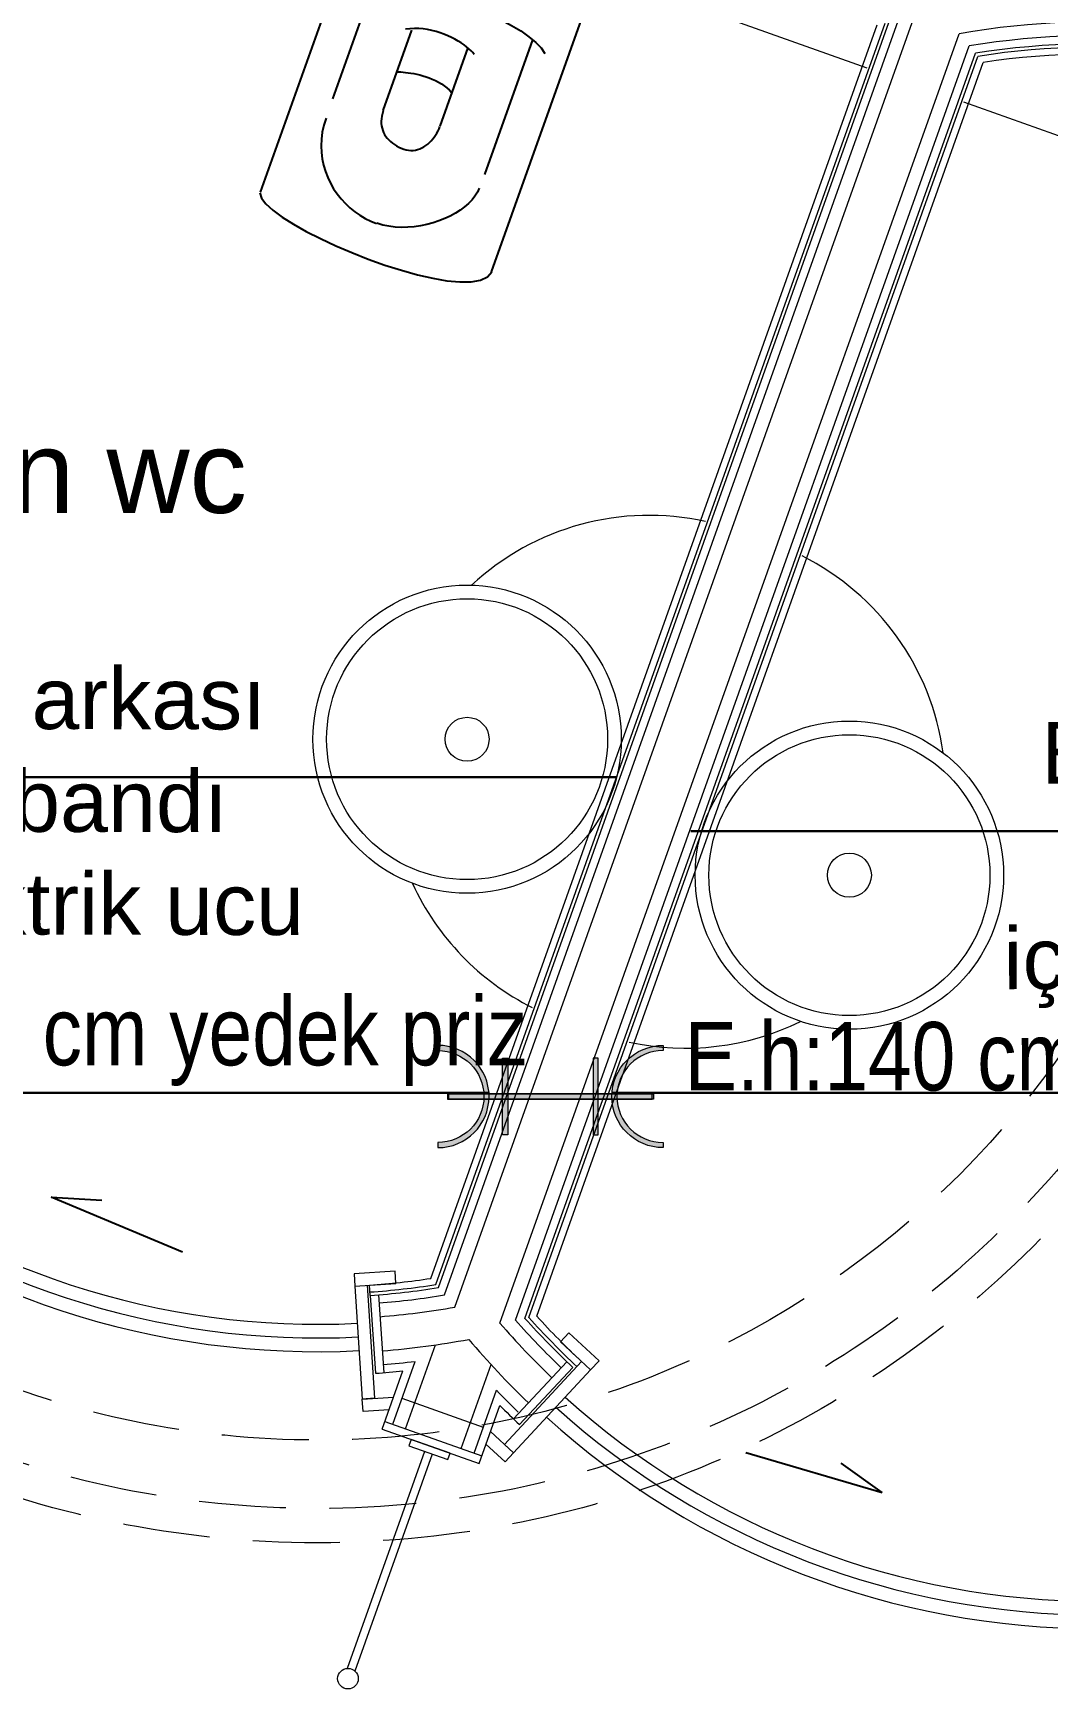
# Model space of a CAD drawing. Header units: millimetres. Extents: x 54215 to 67697, y 23496 to 56611.
# Drawn here: x 61148.6 to 61296.7, y 47270.8 to 47512.5 of the extents above; entities that cross this region are included whole.
import ezdxf

# ---------------------------------------------------------------- set-up
doc = ezdxf.new("R2010")
doc.units = ezdxf.units.MM
doc.linetypes.add('DASHED', pattern=[19.049999999999997, 12.7, -6.349999999999998])
doc.layers.add('0 rölöve', color=7, linetype='Continuous', true_color=0xf1380e)
for name, color, linetype, lineweight in [('alçıpankesit', 220, 'Continuous', 20), ('b_görünüş', 44, 'Continuous', 25), ('no3_ahsap gorunus on ince', 32, 'Continuous', 13), ('no3_duvar kaplama', 8, 'Continuous', 0), ('no3_elektrik işaretleri', 10, 'Continuous', 0), ('no3_kutu profil gorunus', 8, 'Continuous', 0), ('no3_kutuprofil kesit', 74, 'Continuous', 18), ('no3_mermer gorunus arka', 41, 'Continuous', 13), ('no3_tefriş arka ince', 65, 'Continuous', 13), ('t_elektrik', 1, 'Continuous', 30), ('t_yazı', 154, 'Continuous', 25)]:
    doc.layers.add(name, color=color, linetype=linetype, lineweight=lineweight)
doc.layers.add('no3_ahsap kesit on', color=7, linetype='Continuous', lineweight=20, true_color=0xfca103)
doc.layers.add('no3_alçıpan kesit', color=7, linetype='Continuous', lineweight=20, true_color=0xf5003d)
doc.styles.add('1.50', font='ARIALN.TTF', dxfattribs={"height": 10})
doc.styles.get("Standard").update_dxf_attribs({"font": 'arial.ttf'})

# ---------------------------------------------------------------- blocks, each defined once
blk = doc.blocks.new('klozet')
at = {"layer": 'b_görünüş'}
for p, q in [((-23024.08433224048, -1604.777512098562), (-23024.08433224048, -1637.999338028512)), ((-23021.08433224049, -1604.777512098562), (-23024.08433224048, -1604.777512098562)), ((-22977.67736730875, -1603.333382477958), (-23021.07180228426, -1603.333382477958)), ((-23021.0466717102, -1603.325951029481), (-23021.0466717102, -1639.06276437488)), ((-22976.76216292336, -1603.658225727494), (-22977.67736730875, -1603.2884160192)), ((-22975.96598773687, -1604.465359504712), (-22976.76216292336, -1603.658225727494)), ((-22975.28449666355, -1605.66188884149), (-22975.96598773687, -1604.465359504712)), ((-23011.38657895315, -1608.47520499062), (-23010.8800441414, -1607.465154188593)), ((-23010.8800441414, -1607.465154188593), (-23010.31084404727, -1606.691903463996)), ((-22974.71347003698, -1607.199636302268), (-22975.28449666355, -1605.66188884149)), ((-22974.24881421403, -1609.030676296746), (-22974.71347003698, -1607.199636302268)), ((-23012.21361273394, -1611.096435172527), (-23011.83095841385, -1609.694847220269)), ((-23011.83095841385, -1609.694847220269), (-23011.38657895315, -1608.47520499062)), ((-22990.7406335596, -1609.00983011192), (-23011.56203860327, -1609.00983011192)), ((-22988.53839880853, -1609.131945874872), (-22987.91163657002, -1609.178612339499)), ((-22987.91163657002, -1609.178612339499), (-22987.26635816835, -1609.315213332164)), ((-22987.26635816835, -1609.315213332164), (-22986.60804289889, -1609.536897761454)), ((-22986.60804289889, -1609.536897761454), (-22985.94217096292, -1609.838690827791)), ((-22985.94217096292, -1609.838690827791), (-22985.27409382069, -1610.215491708305)), ((-22973.88624621468, -1611.106890173393), (-22974.24881421403, -1609.030676296746)), ((-23015.69429206109, -1612.079036149188), (-23019.174246553, -1612.079036149188)), ((-23018.54409225471, -1611.882219678335), (-23018.56185358668, -1612.085136803799)), ((-23018.56185358668, -1612.085136803799), (-23018.56185358668, -1612.085136803799)), ((-23018.56185358668, -1612.085136803799), (-23018.56185358668, -1612.085136803799)), ((-23018.56185358668, -1612.085136803799), (-23018.54409225471, -1612.288053124003)), ((-23018.49138281226, -1611.685473869103), (-23018.54409225471, -1611.882219678335)), ((-23018.54409225471, -1612.288053124003), (-23018.49138281226, -1612.484798228632)), ((-23018.40522425203, -1611.500758049891), (-23018.49138281226, -1611.685473869103)), ((-23018.28833815365, -1611.333865064432), (-23018.40522425203, -1611.500758049891)), ((-23018.14437093862, -1611.189896238881), (-23018.28833815365, -1611.333865064432)), ((-23017.97747865776, -1611.073007926034), (-23018.14437093862, -1611.189896238881)), ((-23017.7928220252, -1610.986916202429), (-23017.97747865776, -1611.073007926034)), ((-23017.59601632471, -1610.934139923351), (-23017.7928220252, -1610.986916202429)), ((-23017.39315909051, -1610.916380101244), (-23017.59601632471, -1610.934139923351)), ((-23017.19024659529, -1610.934139923351), (-23017.39315909051, -1610.916380101244)), ((-23017.32774152793, -1613.854523728531), (-23017.32774152793, -1610.445586783011)), ((-23016.99343777441, -1610.986916202429), (-23017.19024659529, -1610.934139923351)), ((-23016.80878416159, -1611.073007926034), (-23016.99343777441, -1610.986916202429)), ((-23016.64182433949, -1611.189896238881), (-23016.80878416159, -1611.073007926034)), ((-23016.49785712446, -1611.333865064432), (-23016.64182433949, -1611.189896238881)), ((-23016.38097102609, -1611.500758049891), (-23016.49785712446, -1611.333865064432)), ((-23016.29487698736, -1611.685473869103), (-23016.38097102609, -1611.500758049891)), ((-23016.24216452518, -1611.882219678335), (-23016.29487698736, -1611.685473869103)), ((-23016.29487698736, -1612.484798228632), (-23016.24216452518, -1612.288053124003)), ((-23016.22440319321, -1612.085136803799), (-23016.24216452518, -1611.882219678335)), ((-23016.24216452518, -1612.288053124003), (-23016.22440319321, -1612.085136803799)), ((-23012.53499326207, -1612.652698091864), (-23012.21361273394, -1611.096435172527)), ((-22985.27409382069, -1610.215491708305), (-22984.60948131237, -1610.662387004544)), ((-22984.60948131237, -1610.662387004544), (-22983.95368530082, -1611.174466438437)), ((-22983.95368530082, -1611.174466438437), (-22983.31224859635, -1611.746626972649)), ((-22983.31224859635, -1611.746626972649), (-22982.69058708006, -1612.374018924975)), ((-22982.69058708006, -1612.374018924975), (-22982.09430637257, -1613.05160528945)), ((-22973.62154778171, -1613.38035365046), (-22973.88624621468, -1611.106890173393)), ((-23018.49138281226, -1612.484798228632), (-23018.40522425203, -1612.669514752446)), ((-23018.40522425203, -1612.669514752446), (-23018.28833815365, -1612.836407033302)), ((-23018.28833815365, -1612.836407033302), (-23018.14437093862, -1612.980377368717)), ((-23018.14437093862, -1612.980377368717), (-23017.97747865776, -1613.097264976962)), ((-23017.97747865776, -1613.097264976962), (-23017.7928220252, -1613.183355895305)), ((-23017.7928220252, -1613.183355895305), (-23017.59601632471, -1613.236132979644)), ((-23017.59601632471, -1613.236132979644), (-23017.39315909051, -1613.253892701093)), ((-23017.39315909051, -1613.253892701093), (-23017.19024659529, -1613.236132979644)), ((-23017.19024659529, -1613.236132979644), (-23016.99343777441, -1613.183355895305)), ((-23016.99343777441, -1613.183355895305), (-23016.80878416159, -1613.097264976962)), ((-23016.80878416159, -1613.097264976962), (-23016.64182433949, -1612.980377368717)), ((-23016.64182433949, -1612.980377368717), (-23016.49785712446, -1612.836407033302)), ((-23016.49785712446, -1612.836407033302), (-23016.38097102609, -1612.669514752446)), ((-23016.38097102609, -1612.669514752446), (-23016.29487698736, -1612.484798228632)), ((-23012.9958715067, -1616.119667856608), (-23012.79560076967, -1614.336242722476)), ((-23012.79560076967, -1614.336242722476), (-23012.53499326207, -1612.652698091864)), ((-22982.09430637257, -1613.05160528945), (-22981.5287587394, -1613.774410461236)), ((-22981.5287587394, -1613.774410461236), (-22980.99948689018, -1614.537522652401)), ((-22980.99948689018, -1614.537522652401), (-22980.51190680666, -1615.335837819032)), ((-22973.45062376214, -1615.802885870028), (-22973.62154778171, -1613.38035365046)), ((-23013.13618938116, -1617.975522058376), (-23012.9958715067, -1616.119667856608)), ((-23007.05850271612, -1616.97170628883), (-23007.22426451169, -1617.351907684372)), ((-23006.8853777179, -1616.633069830445), (-23007.05850271612, -1616.97170628883)), ((-23006.70708274507, -1616.339338731667), (-23006.8853777179, -1616.633069830445)), ((-22980.51190680666, -1615.335837819032), (-22980.0716236062, -1616.164510405885)), ((-22980.0716236062, -1616.164510405885), (-22979.68399056086, -1617.018562392339)), ((-22979.68399056086, -1617.018562392339), (-22979.35461258669, -1617.892893056183)), ((-22973.3691293722, -1618.326627071859), (-22973.45062376214, -1615.802885870028)), ((-23013.2170521448, -1619.876403012792), (-23013.13618938116, -1617.975522058376)), ((-23007.77028769472, -1619.224008724162), (-23007.86664467965, -1619.763671656684)), ((-23007.65572698776, -1618.709725191238), (-23007.77028769472, -1619.224008724162)), ((-23007.52504848579, -1618.224097260831), (-23007.65572698776, -1618.709725191238)), ((-23007.38057747957, -1617.770463845527), (-23007.52504848579, -1618.224097260831)), ((-23007.22426451169, -1617.351907684372), (-23007.38057747957, -1617.770463845527)), ((-23007.35777833638, -1617.553060081142), (-22995.14529199603, -1617.553060081142)), ((-23001.14897530888, -1619.91255227017), (-23001.05362590633, -1619.420501077607)), ((-23001.05362590633, -1619.420501077607), (-23000.92842438461, -1618.934495278644)), ((-23000.92842438461, -1618.934495278644), (-23000.77097801237, -1618.457308694214)), ((-23000.77097801237, -1618.457308694214), (-23000.57914560159, -1617.99170598541)), ((-23000.57914560159, -1617.99170598541), (-23000.35053411896, -1617.540591526046)), ((-22994.75501346817, -1617.551046426255), (-22995.09509677862, -1617.540591526046)), ((-22994.41190741061, -1617.582283895699), (-22994.75501346817, -1617.551046426255)), ((-22994.06791677422, -1617.63405178714), (-22994.41190741061, -1617.582283895699)), ((-22993.72531299798, -1617.705973943202), (-22994.06791677422, -1617.63405178714)), ((-22993.38636460175, -1617.797922931389), (-22993.72531299798, -1617.705973943202)), ((-22993.05320673413, -1617.909519272624), (-22993.38636460175, -1617.797922931389)), ((-22992.72804782242, -1618.040641674522), (-22993.05320673413, -1617.909519272624)), ((-22992.41321798895, -1618.190844727292), (-22992.72804782242, -1618.040641674522)), ((-22992.1107952088, -1618.360070049539), (-22992.41321798895, -1618.190844727292)), ((-22991.82298287639, -1618.547870721605), (-22992.1107952088, -1618.360070049539)), ((-22991.55217603817, -1618.754062439463), (-22991.82298287639, -1618.547870721605)), ((-22991.30045075675, -1618.978456168178), (-22991.55217603817, -1618.754062439463)), ((-22991.07001153378, -1619.220732621904), (-22991.30045075675, -1618.978456168178)), ((-22990.86312719111, -1619.480519971542), (-22991.07001153378, -1619.220732621904)), ((-22990.6820008212, -1619.757689274731), (-22990.86312719111, -1619.480519971542)), ((-22979.35461258669, -1617.892893056183), (-22979.08884305641, -1618.782717941322)), ((-22979.08884305641, -1618.782717941322), (-22978.89222397507, -1619.68287039483)), ((-22973.37290805775, -1620.903395693429), (-22973.3691293722, -1618.326627071859)), ((-23013.23884370562, -1621.79492088641), (-23013.2170521448, -1619.876403012792)), ((-23013.20218763732, -1623.70373798641), (-23013.23884370562, -1621.79492088641)), ((-23008.02446892044, -1621.503266454166), (-23008.02604169513, -1622.112457100238)), ((-23007.99587643023, -1620.90654436319), (-23008.02446892044, -1621.503266454166)), ((-23007.9425955547, -1620.325629840557), (-23007.99587643023, -1620.90654436319)), ((-23007.86664467965, -1619.763671656684), (-23007.9425955547, -1620.325629840557)), ((-23001.278647839, -1621.396517379356), (-23001.25918780971, -1620.903395693429)), ((-23001.27738841136, -1621.884475432083), (-23001.278647839, -1621.396517379356)), ((-23001.25767653681, -1622.36430840495), (-23001.27738841136, -1621.884475432083)), ((-23001.25918780971, -1620.903395693429), (-23001.21674131347, -1620.407753642357)), ((-23001.21674131347, -1620.407753642357), (-23001.14897530888, -1619.91255227017)), ((-22990.52883652308, -1620.051925573904), (-22990.6820008212, -1619.757689274731)), ((-22990.40583990565, -1620.363040136097), (-22990.52883652308, -1620.051925573904)), ((-22990.31527636839, -1620.690653381577), (-22990.40583990565, -1620.363040136097)), ((-22990.25928850856, -1621.034579597109), (-22990.31527636839, -1620.690653381577)), ((-22990.28359811941, -1622.183056817014), (-22990.25103831133, -1621.794541507991)), ((-22990.24014333618, -1621.394502315261), (-22990.25928850856, -1621.034579597109)), ((-22990.25103831133, -1621.794541507991), (-22990.24014333618, -1621.394502315261)), ((-22978.89222397507, -1619.68287039483), (-22978.77017142508, -1620.588502848312)), ((-22978.77017142508, -1620.588502848312), (-22978.7282907251, -1621.494637683775)), ((-22978.71361676242, -1622.398884786982), (-22978.67822273887, -1621.494637683775)), ((-22973.45780336535, -1623.485265137869), (-22973.37290805775, -1620.903395693429)), ((-23013.10734494503, -1625.575336744875), (-23013.20218763732, -1623.70373798641)), ((-23008.02604169513, -1622.112457100238), (-23007.99852432853, -1622.731033663018)), ((-23007.99852432853, -1622.731033663018), (-23007.93963742974, -1623.355654008877)), ((-23007.93963742974, -1623.355654008877), (-23007.84731067366, -1623.983172689096)), ((-23007.84731067366, -1623.983172689096), (-23007.71927382922, -1624.610250589771)), ((-23001.22184213635, -1622.833247107272), (-23001.25767653681, -1622.36430840495)), ((-23001.17215071011, -1623.288519328637), (-23001.22184213635, -1622.833247107272)), ((-23001.11093691004, -1623.727228244548), (-23001.17215071011, -1623.288519328637)), ((-23001.04040171478, -1624.146664454925), (-23001.11093691004, -1623.727228244548)), ((-23000.96281042316, -1624.543871545984), (-23001.04040171478, -1624.146664454925)), ((-22991.11283670383, -1624.499030506571), (-22990.93045161089, -1624.218208843089)), ((-22990.93045161089, -1624.218208843089), (-22990.76928906146, -1623.919188087822)), ((-22990.76928906146, -1623.919188087822), (-22990.62935056541, -1623.602720958153)), ((-22990.62935056541, -1623.602720958153), (-22990.51076194472, -1623.269877947444)), ((-22990.51076194472, -1623.269877947444), (-22990.41352330005, -1622.921732568787)), ((-22990.41352330005, -1622.921732568787), (-22990.3378227604, -1622.559102061075)), ((-22990.3378227604, -1622.559102061075), (-22990.28359811941, -1622.183056817014)), ((-22979.23079671721, -1625.070308676435), (-22978.99160410977, -1624.191379471048)), ((-22978.99160410977, -1624.191379471048), (-22978.81866492544, -1623.2993520974)), ((-22978.81866492544, -1623.2993520974), (-22978.71361676242, -1622.398884786982)), ((-22973.61959532663, -1626.024185804742), (-22973.45780336535, -1623.485265137869)), ((-23012.95487186251, -1627.382378059779), (-23013.10734494503, -1625.575336744875)), ((-23007.71927382922, -1624.610250589771), (-23007.55351505337, -1625.23380195213)), ((-23007.55351505337, -1625.23380195213), (-23007.34757377157, -1625.850424851939)), ((-23007.34757377157, -1625.850424851939), (-23007.09956688181, -1626.457036751468)), ((-23007.09956688181, -1626.457036751468), (-23006.80715671246, -1627.05035983728)), ((-22994.54466559883, -1626.111852618159), (-23007.00736292797, -1626.111852618159)), ((-23000.88068672201, -1624.916138406464), (-23000.96281042316, -1624.543871545984)), ((-23000.79604406493, -1625.260631324171), (-23000.88068672201, -1624.916138406464)), ((-23000.71133849686, -1625.574577988035), (-23000.79604406493, -1625.260631324171)), ((-23000.62877240566, -1625.855087914992), (-23000.71133849686, -1625.574577988035)), ((-23000.55067893336, -1626.099381043334), (-23000.62877240566, -1625.855087914992)), ((-22994.49453339307, -1626.099381043334), (-22994.08422813375, -1626.084516435202)), ((-22994.08422813375, -1626.084516435202), (-22993.69432898431, -1626.040620067177)), ((-22993.69432898431, -1626.040620067177), (-22993.3247699134, -1625.968637919197)), ((-22993.3247699134, -1625.968637919197), (-22992.97574297566, -1625.86951013306)), ((-22992.97574297566, -1625.86951013306), (-22992.64731108208, -1625.744305591607)), ((-22992.64731108208, -1625.744305591607), (-22992.33953412392, -1625.59391521508)), ((-22992.33953412392, -1625.59391521508), (-22992.05241522158, -1625.419463147333)), ((-22992.05241522158, -1625.419463147333), (-22991.78614008829, -1625.221709755724)), ((-22991.78614008829, -1625.221709755724), (-22991.54071355558, -1625.001725533619)), ((-22991.54071355558, -1625.001725533619), (-22991.31625751983, -1624.760455152405)), ((-22991.31625751983, -1624.760455152405), (-22991.11283670383, -1624.499030506571)), ((-22980.32914293924, -1627.582903762456), (-22979.90126659078, -1626.770734589796)), ((-22979.90126659078, -1626.770734589796), (-22979.53460535093, -1625.931607102734)), ((-22979.53460535093, -1625.931607102734), (-22979.23079671721, -1625.070308676435)), ((-22973.85406427516, -1628.472160435556), (-22973.61959532663, -1626.024185804742)), ((-23017.7928220252, -1629.305743300478), (-23017.97747865776, -1629.391837339207)), ((-23017.59601632471, -1629.252969336524), (-23017.7928220252, -1629.305743300478)), ((-23017.39315909051, -1629.235208004554), (-23017.59601632471, -1629.252969336524)), ((-23017.19024659529, -1629.252969336524), (-23017.39315909051, -1629.235208004554)), ((-23017.32774152793, -1632.106538653227), (-23017.32774152793, -1628.697601707705)), ((-23016.99343777441, -1629.305743300478), (-23017.19024659529, -1629.252969336524)), ((-23016.80878416159, -1629.391837339207), (-23016.99343777441, -1629.305743300478)), ((-23012.74521671864, -1629.097412105756), (-23012.95487186251, -1627.382378059779)), ((-23012.47869286046, -1630.693160980591), (-23012.74521671864, -1629.097412105756)), ((-22981.96293293067, -1629.812597599391), (-22981.3616136067, -1629.108498330307)), ((-22981.3616136067, -1629.108498330307), (-22980.81647117749, -1628.363712663425)), ((-22980.81647117749, -1628.363712663425), (-22980.32914293924, -1627.582903762456)), ((-22974.15692864012, -1630.781018238149), (-22973.85406427516, -1628.472160435556)), ((-23015.69429206109, -1630.331051073883), (-23019.174246553, -1630.331051073883)), ((-23018.54409225471, -1630.201048386904), (-23018.56185358668, -1630.403967022233)), ((-23018.56185358668, -1630.403967022233), (-23018.56185358668, -1630.403967022233)), ((-23018.56185358668, -1630.403967022233), (-23018.56185358668, -1630.403967022233)), ((-23018.56185358668, -1630.403967022233), (-23018.54409225471, -1630.606882637833)), ((-23018.49138281226, -1630.004304087536), (-23018.54409225471, -1630.201048386904)), ((-23018.54409225471, -1630.606882637833), (-23018.49138281226, -1630.803626836543)), ((-23018.40522425203, -1629.819589073586), (-23018.49138281226, -1630.004304087536)), ((-23018.49138281226, -1630.803626836543), (-23018.40522425203, -1630.988341850495)), ((-23018.28833815365, -1629.652693672345), (-23018.40522425203, -1629.819589073586)), ((-23018.40522425203, -1630.988341850495), (-23018.28833815365, -1631.155237251736)), ((-23018.14437093862, -1629.508726457315), (-23018.28833815365, -1629.652693672345)), ((-23018.28833815365, -1631.155237251736), (-23018.14437093862, -1631.299207587151)), ((-23017.97747865776, -1629.391837339207), (-23018.14437093862, -1629.508726457315)), ((-23018.14437093862, -1631.299207587151), (-23017.97747865776, -1631.416093584874)), ((-23017.97747865776, -1631.416093584874), (-23017.7928220252, -1631.502187623603)), ((-23017.7928220252, -1631.502187623603), (-23017.59601632471, -1631.554961587556)), ((-23017.59601632471, -1631.554961587556), (-23017.39315909051, -1631.572722919527)), ((-23017.39315909051, -1631.572722919527), (-23017.19024659529, -1631.554961587556)), ((-23017.19024659529, -1631.554961587556), (-23016.99343777441, -1631.502187623603)), ((-23016.99343777441, -1631.502187623603), (-23016.80878416159, -1631.416093584874)), ((-23016.64182433949, -1629.508726457315), (-23016.80878416159, -1629.391837339207)), ((-23016.80878416159, -1631.416093584874), (-23016.64182433949, -1631.299207587151)), ((-23016.49785712446, -1629.652693672345), (-23016.64182433949, -1629.508726457315)), ((-23016.64182433949, -1631.299207587151), (-23016.49785712446, -1631.155237251736)), ((-23016.38097102609, -1629.819589073586), (-23016.49785712446, -1629.652693672345)), ((-23016.49785712446, -1631.155237251736), (-23016.38097102609, -1630.988341850495)), ((-23016.29487698736, -1630.004304087536), (-23016.38097102609, -1629.819589073586)), ((-23016.38097102609, -1630.988341850495), (-23016.29487698736, -1630.803626836543)), ((-23016.24216452518, -1630.201048386904), (-23016.29487698736, -1630.004304087536)), ((-23016.29487698736, -1630.803626836543), (-23016.24216452518, -1630.606882637833)), ((-23016.22440319321, -1630.403967022233), (-23016.24216452518, -1630.201048386904)), ((-23016.24216452518, -1630.606882637833), (-23016.22440319321, -1630.403967022233)), ((-23012.15598828252, -1632.142048936286), (-23012.47869286046, -1630.693160980591)), ((-22984.89540410069, -1632.130713886197), (-22984.08657021695, -1631.635133236249)), ((-22984.08657021695, -1631.635133236249), (-22983.32704868298, -1631.080481282823)), ((-22983.32704868298, -1631.080481282823), (-22982.61860312024, -1630.471476551302)), ((-22982.61860312024, -1630.471476551302), (-22981.96293293067, -1629.812597599391)), ((-22974.52415648149, -1632.902829495266), (-22974.15692864012, -1630.781018238149)), ((-23011.7773612722, -1633.416862692788), (-23012.15598828252, -1632.142048936286)), ((-23011.34331531868, -1634.490017241603), (-23011.7773612722, -1633.416862692788)), ((-22993.68601507084, -1633.61360387177), (-23011.66210945028, -1633.61360387177)), ((-22990.69062878633, -1633.60711930915), (-22989.62100077583, -1633.562276759873)), ((-22989.62100077583, -1633.562276759873), (-22988.59067129642, -1633.430839501064)), ((-22988.59067129642, -1633.430839501064), (-22987.60127774494, -1633.217344572486)), ((-22987.60127774494, -1633.217344572486), (-22986.6544581222, -1632.926381255186)), ((-22986.6544581222, -1632.926381255186), (-22985.75197574769, -1632.562680153452)), ((-22985.75197574769, -1632.562680153452), (-22984.89540410069, -1632.130713886197)), ((-22974.9513403058, -1634.789603189182), (-22974.52415648149, -1632.902829495266)), ((-23010.85434827437, -1635.334179419503), (-23011.34331531868, -1634.490017241603)), ((-23010.31084404727, -1635.921957883176), (-23010.85434827437, -1635.334179419503)), ((-22975.96919951894, -1637.665771843782), (-22975.43444867632, -1636.393228217682)), ((-22975.43444867632, -1636.393228217682), (-22974.9513403058, -1634.789603189182)), ((-23021.05926920766, -1637.999338028512), (-23024.08433224048, -1637.999338028512)), ((-22977.17681387238, -1639.025103844597), (-22976.55137367053, -1638.559061765456)), ((-22976.55137367053, -1638.559061765456), (-22975.96919951894, -1637.665771843782)), ((-23021.07180228426, -1639.038202113515), (-22977.27694954286, -1639.038202113515))]:
    blk.add_line(p, q, dxfattribs=at)
blk = doc.blocks.new('asmakatplanblok')
at = {"layer": '0 rölöve'}
for p, q in [((63692.08382294398, 26522.74005818574), (63672.94061483747, 26530.79516056261)), ((63672.94061483747, 26530.79516056261), (63680.31636862184, 26530.34251913974)), ((63774.25900444853, 26493.49610940953), (63794.18717824901, 26487.64675218941)), ((63794.18717824901, 26487.64675218941), (63788.18368370893, 26491.95542732831))]:
    blk.add_line(p, q, dxfattribs=at)
at = {"layer": 'no3_ahsap gorunus on ince'}
for centre, radius, start, end in [((63711.7988443969, 26627.89879998528), 115.6751330176594, 230.7586932150883, 272.8707175188166), ((63711.7988443969, 26627.89879998528), 117.6751330176594, 230.7586932150883, 272.8858723858554), ((63711.7988443969, 26627.89879998528), 119.6751330176594, 230.7586932150883, 272.9005206608172), ((63825.40921533388, 26587.46790823307), 117.6751330176594, 227.9355600586254, 270.0627392295909), ((63825.40921533388, 26587.46790823307), 115.6751330176594, 227.9507149254418, 270.0627392295909), ((63825.40921533388, 26587.46790823307), 119.6751330176594, 227.9209117837205, 270.0627392295909)]:
    blk.add_arc(centre, radius, start, end, dxfattribs=at)
at = {"layer": 'no3_ahsap kesit on'}
for p, q in [((63720.116341077, 26501.41515562154), (63718.32022037647, 26501.29704368668)), ((63739.05695238589, 26494.67469874921), (63740.37465480711, 26493.44846046522))]:
    blk.add_line(p, q, dxfattribs=at)
for points in [[(63717.11706966594, 26519.59328021611), (63717.23518160077, 26517.79715951558), (63723.22225060253, 26518.1908659651), (63723.10413866767, 26519.98698666564)], [(63752.86576728013, 26506.8712750717), (63751.63952899612, 26505.55357265045), (63747.24718759207, 26509.64103359709), (63748.47342587607, 26510.95873601834)]]:
    blk.add_lwpolyline(points, close=True, dxfattribs=at)
for points in [[(63717.23518160079, 26517.79715951558), (63718.32022037647, 26501.29704368668)], [(63719.03130230133, 26517.91527145042), (63720.116341077, 26501.41515562154)], [(63750.3218265749, 26506.77981093445), (63739.05695238589, 26494.67469874921)], [(63751.63952899612, 26505.55357265045), (63740.37465480711, 26493.44846046522)], [(63722.23282776518, 26499.75044697399), (63718.43833231133, 26499.50092298616), (63718.32022037647, 26501.29704368668), (63722.89016618907, 26501.59756087462)], [(63736.36463041932, 26494.72131645834), (63739.14841652312, 26492.13075804401), (63740.37465480713, 26493.44846046522), (63737.02196884324, 26496.56843035897)]]:
    blk.add_lwpolyline(points, dxfattribs=at)
at = {"layer": 'no3_alçıpan kesit', "lineweight": 13}
for p, q in [((63730.31883526107, 26516.50679519965), (63796.52590252327, 26702.54794206352)), ((63729.42599853543, 26517.57708112161), (63795.15765082429, 26702.28231702406)), ((63740.68215720749, 26512.81876615485), (63806.88922446969, 26698.85991301871)), ((63742.05040890648, 26513.0843911943), (63807.78206119535, 26697.78962709675)), ((63719.47677298919, 26516.44186826408), (63720.26022756378, 26505.06882122604)), ((63720.67393583532, 26516.52433716667), (63721.4573904099, 26505.15129012863)), ((63722.76051922241, 26497.65410677536), (63726.01879246121, 26506.80981952951)), ((63748.16978054798, 26506.7393015925), (63740.37765990438, 26498.41807236386)), ((63721.22764456881, 26496.92589300427), (63724.24640156425, 26505.40856769084)), ((63749.04569941418, 26505.91907836683), (63741.25357877053, 26497.59784913824)), ((63734.6312334519, 26493.42963714222), (63737.88950669072, 26502.58534989636)), ((63735.35944722299, 26491.89676248866), (63738.37820421826, 26500.37943717471)), ((63721.62997501006, 26498.05643721661), (63735.76177766423, 26493.02730670099)), ((63721.22764456881, 26496.92589300427), (63735.35944722299, 26491.89676248866))]:
    blk.add_line(p, q, dxfattribs=at)
for centre, radius, start, end in [((63825.40921533388, 26587.46790823308), 112.9210732859885, 270.6716267256518, 99.43962821886421), ((63825.40921533388, 26587.46790823308), 111.7210732859885, 270.0627392295909, 99.07796069049769), ((63711.7988443969, 26627.89879998528), 111.7210732859885, 273.9407062035243, 279.0779606904977), ((63711.7988443969, 26627.89879998528), 112.9210732859885, 274.5495936996127, 279.4396282188644), ((63825.40921533385, 26587.46790823313), 112.9210732859885, 221.3818042257675, 226.2718387451996), ((63825.40921533385, 26587.46790823313), 111.7210732859885, 221.7434717545065, 226.8807262410808), ((63711.7988443969, 26627.89879998528), 121.9210732859886, 274.5046451820751, 276.6977886671305), ((63711.7988443969, 26627.89879998528), 123.1210732859886, 273.9407062035243, 275.8025246690119), ((63825.40921533385, 26587.46790823313), 121.9210732859886, 224.1236437774719, 226.2377397325015), ((63825.40921533385, 26587.46790823313), 123.1210732859886, 225.0189077757, 226.8807262416344)]:
    blk.add_arc(centre, radius, start, end, dxfattribs=at)
at = {"layer": 'no3_duvar kaplama', "lineweight": 13}
for p, q in [((63728.31239248411, 26518.92179449249), (63793.44489634477, 26701.94342975631)), ((63729.05449219075, 26518.02446375466), (63794.58703699204, 26702.17020975873)), ((63742.62102273876, 26513.19649845963), (63808.15356754005, 26697.3422444637)), ((63743.76316338602, 26513.42327846205), (63808.89566724668, 26696.44491372586)), ((63719.47677298919, 26516.44186826408), (63719.37368686098, 26517.93832182171))]:
    blk.add_line(p, q, dxfattribs=at)
for centre, radius, start, end in [((63825.40921533388, 26587.46790823308), 111.2210732859885, 270.0627392295909, 98.92533852124994), ((63825.40921533388, 26587.46790823308), 110.2210732859885, 270.0627392295909, 98.61661473145789), ((63711.7988443969, 26627.89879998528), 110.2210732859886, 273.9407062035243, 278.6166147314579), ((63711.7988443969, 26627.89879998528), 111.2210732859885, 273.9407062035243, 278.9253385212499), ((63825.40921533385, 26587.46790823313), 111.2210732859885, 221.8960939233459, 227.0591095916241), ((63825.40921533385, 26587.46790823313), 110.2210732859886, 222.2048177134229, 227.0591095916241)]:
    blk.add_arc(centre, radius, start, end, dxfattribs=at)
at = {"layer": 'no3_kutu profil gorunus', "lineweight": 13}
for p, q in [((63731.81064495959, 26514.73351854368), (63798.80257353258, 26702.98011724865)), ((63738.40548619821, 26512.3865909697), (63805.39741477122, 26700.63318967469)), ((63724.6447595763, 26496.98355603995), (63728.99851675832, 26509.21756689124)), ((63732.74699309801, 26494.10018787765), (63737.10075028008, 26506.33419872894)), ((63724.10162069325, 26501.42258748314), (63735.97233492276, 26497.19811785002))]:
    blk.add_line(p, q, dxfattribs=at)
for centre, radius, start, end in [((63825.40921533388, 26587.46790823308), 119.9210732859885, 270.6360836880922, 100.5954380650986), ((63825.40921533388, 26587.46790823308), 114.9210732859885, 270.6610297167531, 100.0283342487495), ((63711.7988443969, 26627.89879998528), 114.9210732859885, 274.5389966907376, 280.0283342487495), ((63825.40921533385, 26587.46790823313), 114.9210732859885, 220.7930981958241, 226.2824357539334), ((63711.7988443969, 26627.89879998528), 119.9210732859885, 274.5140506626131, 280.5954380650987), ((63825.40921533385, 26587.46790823313), 119.9210732859885, 220.2259943791646, 226.3073817820585)]:
    blk.add_arc(centre, radius, start, end, dxfattribs=at)
at = {"layer": 'no3_kutuprofil kesit'}
for p, q in [((63727.39299842202, 26493.67037279013), (63716.11928797758, 26461.99136770442)), ((63728.52354263436, 26493.2680423489), (63717.24983218986, 26461.58903726316))]:
    blk.add_line(p, q, dxfattribs=at)
blk.add_lwpolyline([(63725.13190999737, 26494.47503367265), (63730.78463105902, 26492.46338146638), (63731.11990642673, 26493.40550164334), (63725.46718536508, 26495.41715384959)], close=True, dxfattribs=at)
blk.add_circle((63716.22363265838, 26460.49500137641), 1.5, dxfattribs=at)
at = {"layer": 'no3_mermer gorunus arka'}
for p, q in [((63683.24521659251, 26734.35712674051), (63791.95538598956, 26695.67008562792)), ((63914.79735804076, 26651.95391399967), (63806.08718864372, 26690.64095511226))]:
    blk.add_line(p, q, dxfattribs=at)
at = {"layer": 'no3_tefriş arka ince', "linetype": 'DASHED'}
for radius in [147.5694272276594, 142.5694272276594, 132.5694272276594]:
    blk.add_circle((63711.7988443969, 26627.89879998528), radius, dxfattribs=at)
blk = doc.blocks.new('A$C2A9529C1')
at = {"layer": 'no3_elektrik işaretleri'}
h = blk.add_hatch(color=256, dxfattribs=at)
edge = h.paths.add_edge_path()
edge.add_line((-7.597300282e-07, 8.879649158e-07), (-7.597300282e-07, 0.648000887965054))
edge.add_ellipse((-7.597300282e-07, 6.48000088796516), major_axis=(-4.123846747880223, 4.123846747880223), ratio=0.99999999999994, start_angle=134.9999999999982, end_angle=314.9999999999982)
edge.add_line((-7.597300282e-07, 12.31200088796458), (-7.597300282e-07, 12.96000088796473))
edge.add_ellipse((-7.597300282e-07, 6.48000088796516), major_axis=(-4.582051942088879, -4.582051942088879), ratio=0.9999999999999128, start_angle=45.0000000000025, end_angle=225.0000000000025, ccw=False)
for points in [[(8.843067012122443, 1.620000887964805), (8.195067012122761, 1.620000887964805), (8.195067012122761, 11.34000088796506), (8.843067012122443, 11.34000088796506)], [(27.29936161965407, 6.804000887964776), (27.29936161965407, 6.156000887964862), (1.379361619653535, 6.156000887964862), (1.379361619653535, 6.804000887964776)]]:
    blk.add_hatch(color=256, dxfattribs=at).paths.add_polyline_path(points)
blk.add_lwpolyline([(-7.597300282e-07, 12.96000088796495), (-7.597300282e-07, 12.31200088796458, -0.9999999999999944), (-7.597300282e-07, 0.6480008879650541), (-7.597300282e-07, 8.879649158e-07, 0.9999999999999944)], format="xyb", close=True, dxfattribs=at)
for points in [[(8.843067012122443, 11.34000088796506), (8.843067012122443, 1.620000887964805), (8.195067012122761, 1.620000887964805), (8.195067012122761, 11.34000088796506)], [(27.29936161965407, 6.156000887964862), (1.379361619653535, 6.156000887964862), (1.379361619653535, 6.804000887964776), (27.29936161965407, 6.804000887964776)]]:
    blk.add_lwpolyline(points, close=True, dxfattribs=at)

msp = doc.modelspace()

# ---------------------------------------------------------------- linework, layer by layer
at = {"layer": 'no3_ahsap gorunus on ince'}
for centre, radius in [((61211.94703486341, 47409.45796807535), 22.5), ((61211.94703486341, 47409.45796807535), 20.5), ((61211.94703486341, 47409.45796807535), 3.210875386853337), ((61267.72372396557, 47389.60853654206), 22.5), ((61267.72372396557, 47389.60853654206), 20.5), ((61267.72372396554, 47389.60853654208), 3.210875386853337)]:
    msp.add_circle(centre, radius, dxfattribs=at)
at = {"layer": 'no3_mermer gorunus arka'}
for centre, start, end in [((61238.48870318344, 47404.19401209486), 77.47788491136274, 132.9955063500558), ((61243.82368253352, 47402.29543566363), 7.825926094992683, 63.34354753357529), ((61238.48870318344, 47404.19401209486), 204.5689158252523, 243.3435475335754), ((61243.82368253352, 47402.29543566363), 257.4778849113628, 296.2525166196077)]:
    msp.add_arc(centre, 37.94622114626397, start, end, dxfattribs=at)
at = {"layer": 't_elektrik'}
for p, q in [((61233.75655287957, 47403.9267002368), (61099.75641473128, 47403.9267002368)), ((61244.59998206342, 47396.01753164094), (61378.60012021173, 47396.01753164094)), ((61105.11504323794, 47357.81337620664), (61215.2165579696, 47357.81337620664)), ((61343.10204013166, 47357.81337620664), (61233.00052540001, 47357.81337620664))]:
    msp.add_line(p, q, dxfattribs=at)

# ---------------------------------------------------------------- block references
msp.add_blockref('asmakatplanblok', (-2521.664143781749, 20811.81348552254))
at = {"layer": 'alçıpankesit', "rotation": 250.4107162223344}
msp.add_blockref('klozet', (55022.20253292108, 25292.42586947468), dxfattribs=at)
at = {"layer": 'no3_elektrik işaretleri', "yscale": 1.152000000007683, "zscale": 1.152000000007683}
for p, xscale in [((61207.68264901379, 47349.82955089626), 1.152000000007683), ((61240.53443435582, 47349.82955089626), -1.152000000007683)]:
    msp.add_blockref('A$C2A9529C1', p, dxfattribs=dict(at, xscale=xscale))

# ---------------------------------------------------------------- texts
at = {"layer": 't_elektrik', "char_height": 9, "width": 385.5589293680532}
for insert, attachment_point, rotation in [((61102.27928060904, 47420.01635632081, 0.0007140605797878), 1, 359.90819074276135), ((61376.07725433396, 47412.10718772495, 0.0007140605797878), 3, 0.09180925723864437)]:
    msp.add_mtext('E. ayna arkası\\Pled ışık bandı \\Piçin elektrik ucu', dxfattribs=dict(at, insert=insert, attachment_point=attachment_point, rotation=rotation))
at = {"layer": 't_elektrik', "char_height": 10, "width": 132.0179629527856, "attachment_point": 5, "style": '1.50'}
for insert in [(61164.02130301062, 47365.34272126), (61300.36406442045, 47361.66536484157)]:
    msp.add_mtext('E.h:140 cm yedek priz', dxfattribs=dict(at, insert=insert))
at = {"layer": 't_yazı', "insert": (61109.00660709947, 47438.87902541095), "char_height": 12, "width": 369.4951543414384, "attachment_point": 7}
msp.add_mtext('bayan wc', dxfattribs=at)

doc.saveas('drawing.dxf')
